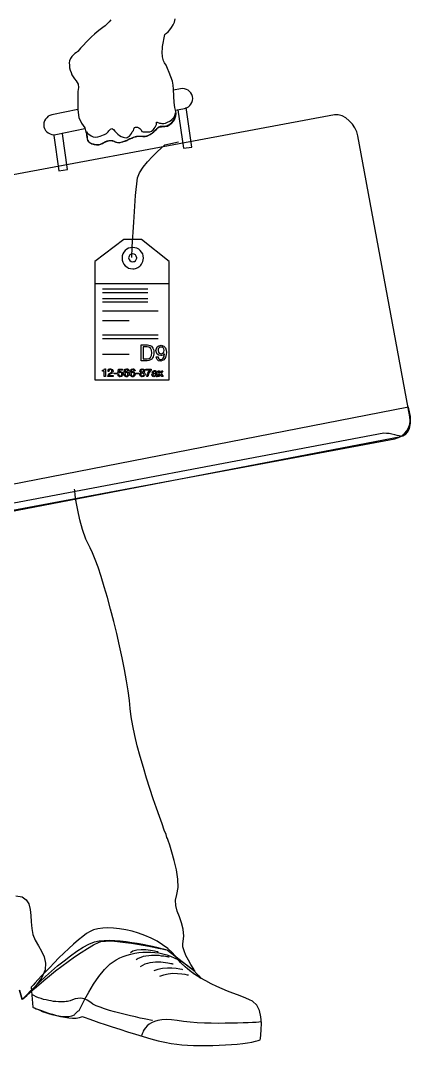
# Model space of a CAD drawing. Extents: x 331 to 443, y 88 to 267.
# Drawn here: x 402.1 to 443.5, y 88.5 to 197.3 of the extents above; entities that cross this region are included whole.
import ezdxf

# ---------------------------------------------------------------- set-up
doc = ezdxf.new("R2010")
doc.units = 0
doc.header["$LTSCALE"] = 25
for name, color, linetype in [('1', 7, 'CONTINUOUS'), ('3', 7, 'CONTINUOUS'), ('4', 7, 'CONTINUOUS'), ('6', 7, 'CONTINUOUS'), ('7', 7, 'CONTINUOUS')]:
    doc.layers.add(name, color=color, linetype=linetype)

msp = doc.modelspace()

# ---------------------------------------------------------------- linework, layer by layer
at = {"layer": '1', "linetype": 'CONTINUOUS'}
for points in [[(408.14, 193.98), (408.1, 193.96), (408, 193.87), (407.85, 193.77), (407.7, 193.62), (407.53, 193.43), (407.39, 193.22), (407.28, 192.99), (407.24, 192.76), (407.26, 192.51), (407.28, 192.25), (407.35, 192), (407.43, 191.75), (407.53, 191.5), (407.66, 191.27), (407.81, 191.06), (407.98, 190.87), (408.19, 190.51), (408.21, 190.13), (408.14, 189.73), (408.14, 189.23), (408.16, 188.56), (408.16, 187.76), (408.25, 186.98), (408.54, 186.35), (408.73, 186.1), (408.88, 185.85), (408.96, 185.59), (409.05, 185.36), (409.09, 185.13), (409.13, 184.92), (409.15, 184.71), (409.22, 184.54), (409.3, 184.4), (409.47, 184.27), (409.66, 184.16), (409.89, 184.1), (410.14, 184.06), (410.37, 184.06), (410.58, 184.12), (410.77, 184.21), (410.92, 184.31), (411.09, 184.42), (411.25, 184.48), (411.44, 184.52), (411.61, 184.52), (411.8, 184.5), (411.97, 184.46), (412.16, 184.37), (412.35, 184.31), (412.56, 184.29), (412.77, 184.33), (412.98, 184.4), (413.19, 184.46), (413.38, 184.54), (413.54, 184.65), (413.71, 184.71), (413.86, 184.77), (413.99, 184.84), (414.11, 184.88), (414.26, 184.92), (414.41, 184.96), (414.57, 184.98), (414.78, 184.98), (415.04, 184.96), (415.31, 184.96), (415.58, 185.05), (415.83, 185.15), (416.04, 185.3), (416.23, 185.45), (416.38, 185.57), (416.47, 185.66), (416.51, 185.7), (416.59, 185.78), (416.65, 185.85), (416.74, 185.91), (416.8, 185.95), (416.91, 185.97), (417.03, 185.99), (417.2, 186.01), (417.41, 186.01), (417.66, 186.06), (417.89, 186.18), (418.1, 186.37), (418.29, 186.62), (418.44, 186.88), (418.55, 187.13), (418.59, 187.38), (418.57, 187.59), (418.46, 188.01), (418.38, 188.56), (418.34, 189.21), (418.31, 189.96), (418.27, 190.38), (418.19, 190.83), (418.04, 191.29), (417.87, 191.73), (417.68, 192.15), (417.52, 192.51), (417.37, 192.78), (417.24, 192.99), (417.14, 193.41), (417.12, 193.89), (417.14, 194.31), (417.16, 194.48), (417.41, 195.78), (417.45, 195.83), (417.56, 195.91), (417.73, 196.06), (417.92, 196.27), (418.1, 196.5), (418.27, 196.79), (418.42, 197.09), (418.48, 197.42)], [(411.67, 197.32), (411.49, 197.11), (411.28, 196.9), (411.07, 196.69), (410.81, 196.5), (410.52, 196.29), (410.22, 196.06), (409.91, 195.81), (409.62, 195.53), (409.34, 195.26), (409.05, 194.94), (408.75, 194.63), (408.44, 194.31), (408.14, 193.98)], [(409.05, 185.45), (409.07, 185.43), (409.13, 185.34), (409.26, 185.22), (409.41, 185.11), (409.57, 185.01), (409.78, 184.92), (410.01, 184.88), (410.27, 184.92), (410.52, 184.98), (410.71, 185.05), (410.88, 185.11), (411, 185.15), (411.11, 185.22), (411.19, 185.28), (411.3, 185.36), (411.38, 185.45), (411.46, 185.55), (411.55, 185.64), (411.61, 185.72), (411.7, 185.76), (411.76, 185.78), (411.84, 185.76), (411.95, 185.68), (412.07, 185.53), (412.22, 185.36), (412.39, 185.19), (412.58, 185.07), (412.77, 184.96), (412.96, 184.88), (413.12, 184.84), (413.27, 184.82), (413.4, 184.84), (413.5, 184.9), (413.63, 184.98), (413.73, 185.11), (413.86, 185.28), (413.94, 185.43), (414.05, 185.57), (414.09, 185.72), (414.13, 185.83), (414.18, 185.89), (414.26, 185.93), (414.36, 185.95), (414.49, 185.93), (414.62, 185.87), (414.74, 185.78), (414.87, 185.66), (414.95, 185.49), (414.99, 185.49), (415.08, 185.45), (415.23, 185.43), (415.39, 185.43), (415.58, 185.43), (415.79, 185.45), (415.98, 185.53), (416.15, 185.66), (416.38, 185.95), (416.49, 186.22), (416.51, 186.41), (416.51, 186.48), (416.53, 186.48), (416.57, 186.46), (416.65, 186.43), (416.74, 186.41), (416.84, 186.37), (416.97, 186.35), (417.07, 186.33), (417.16, 186.31), (417.28, 186.31), (417.47, 186.37), (417.68, 186.46), (417.92, 186.58), (418.15, 186.75), (418.34, 186.96), (418.46, 187.19), (418.52, 187.46), (418.52, 187.42), (418.55, 187.34), (418.52, 187.19), (418.5, 187), (418.42, 186.79), (418.29, 186.58), (418.1, 186.35), (417.83, 186.14), (417.81, 186.14), (417.77, 186.12), (417.71, 186.1), (417.6, 186.06), (417.49, 186.04), (417.37, 186.01), (417.26, 186.01), (417.14, 186.01), (417.01, 186.01), (416.91, 186.01), (416.82, 185.97), (416.74, 185.93), (416.65, 185.87), (416.57, 185.8), (416.51, 185.74), (416.42, 185.66), (416.34, 185.57), (416.23, 185.47), (416.09, 185.34), (415.96, 185.24), (415.81, 185.13), (415.67, 185.05), (415.54, 184.98), (415.44, 184.96), (415.33, 184.96), (415.23, 184.96), (415.1, 184.94), (414.97, 184.94), (414.87, 184.94), (414.74, 184.94), (414.66, 184.94), (414.57, 184.96), (414.49, 184.96), (414.39, 184.94), (414.24, 184.9), (414.07, 184.84), (413.88, 184.75), (413.69, 184.69), (413.52, 184.61), (413.36, 184.54), (413.21, 184.48), (413.04, 184.42), (412.89, 184.35), (412.75, 184.31), (412.58, 184.29), (412.41, 184.29), (412.22, 184.31), (412.03, 184.37), (412.03, 184.4), (412.01, 184.42), (411.95, 184.46), (411.86, 184.5), (411.72, 184.5), (411.53, 184.48), (411.25, 184.42), (410.9, 184.29), (410.88, 184.27), (410.81, 184.23), (410.73, 184.19), (410.6, 184.12), (410.46, 184.08), (410.27, 184.06), (410.06, 184.06), (409.83, 184.12), (409.8, 184.12), (409.74, 184.12), (409.64, 184.14), (409.53, 184.21), (409.43, 184.27), (409.32, 184.37), (409.22, 184.52), (409.17, 184.71), (409.11, 185.07), (409.09, 185.3), (409.05, 185.4), (409.05, 185.45)]]:
    msp.add_lwpolyline(points, dxfattribs=at)
at = {"layer": '3', "linetype": 'CONTINUOUS'}
for points in [[(441.83, 152.88), (442.21, 153), (442.56, 153.17), (442.86, 153.42), (443.11, 153.72), (443.28, 154.03), (443.4, 154.41), (443.45, 154.79), (443.42, 155.19), (437.9, 185.03), (437.77, 185.45), (437.58, 185.85), (437.31, 186.27), (436.97, 186.62), (436.62, 186.92), (436.24, 187.15), (435.82, 187.25), (435.42, 187.25), (387.97, 178.39)], [(394.51, 143.93), (442.46, 153.13), (442.52, 153.15), (442.71, 153.19), (442.94, 153.34), (443.17, 153.59), (443.38, 153.97), (443.49, 154.52), (443.49, 155.25), (443.28, 156.24), (392.07, 146.24), (392.07, 146.13), (392.07, 145.86), (392.11, 145.46), (392.26, 145.02), (392.53, 144.6), (392.97, 144.22), (393.6, 143.99), (394.51, 143.93)], [(394.51, 143.93), (442.46, 153.13), (442.42, 153.15), (442.27, 153.19), (442.06, 153.23), (441.81, 153.3), (441.51, 153.36), (441.22, 153.42), (440.92, 153.44), (440.65, 153.47), (395.33, 144.91)], [(394.38, 144.01), (441.83, 152.88)]]:
    msp.add_lwpolyline(points, dxfattribs=at)
at = {"layer": '4', "linetype": 'CONTINUOUS'}
for points in [[(401.95, 94.36), (402.24, 93.37), (402.3, 93.43), (402.49, 93.62), (402.76, 93.92), (403.14, 94.29), (403.61, 94.76), (404.13, 95.26), (404.72, 95.81), (405.35, 96.37), (406, 96.94), (406.69, 97.49), (407.37, 98.01), (408.04, 98.5), (408.71, 98.92), (409.32, 99.25), (409.91, 99.48), (410.43, 99.61), (410.94, 99.65), (411.51, 99.67), (412.07, 99.65), (412.66, 99.59), (413.27, 99.53), (413.88, 99.44), (414.47, 99.36), (415.04, 99.25), (415.56, 99.13), (416.07, 99.02), (416.51, 98.92), (416.91, 98.83), (417.22, 98.75), (417.45, 98.68), (417.62, 98.64), (417.66, 98.62), (420.63, 96.33), (420.56, 96.44), (420.39, 96.71), (420.16, 97.09), (419.91, 97.55), (419.64, 98.05), (419.43, 98.54), (419.3, 98.96), (419.3, 99.27), (419.41, 100.09), (419.34, 100.85), (419.18, 101.52), (418.95, 102.15), (418.71, 102.76), (418.57, 103.35), (418.52, 103.92), (418.65, 104.53), (418.8, 105.26), (418.78, 106.14), (418.63, 107.13), (418.4, 108.12), (418.15, 109.02), (417.92, 109.76), (417.73, 110.26), (417.66, 110.45), (417.62, 110.56), (417.52, 110.87), (417.33, 111.36), (417.1, 112.01), (416.82, 112.78), (416.51, 113.69), (416.17, 114.68), (415.81, 115.75), (415.46, 116.86), (415.12, 118), (414.78, 119.15), (414.47, 120.29), (414.2, 121.38), (413.99, 122.43), (413.82, 123.38), (413.71, 124.24), (413.63, 125.1), (413.5, 126.11), (413.31, 127.2), (413.1, 128.38), (412.85, 129.62), (412.58, 130.9), (412.28, 132.2), (411.97, 133.5), (411.63, 134.79), (411.3, 136.03), (410.96, 137.18), (410.62, 138.27), (410.31, 139.24), (409.99, 140.08), (409.7, 140.77), (409.45, 141.3), (409.01, 142.22), (408.65, 143.25), (408.35, 144.28), (408.14, 145.29), (407.98, 146.17), (407.87, 146.89), (407.83, 147.37), (407.81, 147.54)], [(401.57, 104.38), (402.24, 104.27), (402.68, 103.96), (402.95, 103.52), (403.1, 102.93), (403.16, 102.28), (403.19, 101.61), (403.25, 100.91), (403.37, 100.26), (403.63, 99.67), (403.96, 99.08), (404.3, 98.5), (404.59, 97.89), (404.72, 97.24), (404.68, 96.52), (404.34, 95.72), (403.65, 94.8)], [(421.23, 95.62), (420.88, 95.85), (420.5, 96.08), (420.16, 96.33), (419.83, 96.58), (419.51, 96.88), (419.2, 97.17), (418.92, 97.47), (418.65, 97.8), (418.21, 98.31), (417.71, 98.77), (417.16, 99.19), (416.57, 99.57), (415.94, 99.88), (415.27, 100.18), (414.6, 100.43), (413.92, 100.62), (413.25, 100.77), (412.58, 100.89), (411.95, 100.95), (411.34, 100.98), (410.79, 100.95), (410.27, 100.87), (409.83, 100.77), (409.45, 100.6), (409.07, 100.37), (408.67, 100.05), (408.21, 99.69), (407.7, 99.25), (407.2, 98.79), (406.67, 98.29), (406.15, 97.78), (405.64, 97.28), (405.16, 96.77), (404.7, 96.31), (404.3, 95.87), (403.92, 95.47), (403.63, 95.15), (403.4, 94.9), (403.25, 94.76), (403.21, 94.69), (403.37, 92.55), (403.42, 92.53), (403.5, 92.49), (403.65, 92.42), (403.86, 92.34), (404.11, 92.23), (404.38, 92.11), (404.7, 92), (405.03, 91.9), (405.39, 91.79), (405.75, 91.71), (406.13, 91.63), (406.51, 91.58), (406.86, 91.56), (407.2, 91.58), (407.51, 91.63), (407.81, 91.73), (407.85, 91.81), (408, 91.98), (408.14, 92.15), (408.29, 92.19), (408.38, 92.36), (408.59, 92.78), (408.9, 93.41), (409.32, 94.17), (409.83, 95.01), (410.39, 95.83), (410.98, 96.56), (411.59, 97.15), (411.91, 97.38), (412.24, 97.59), (412.6, 97.78), (412.98, 97.95), (413.38, 98.08), (413.78, 98.2), (414.2, 98.29), (414.62, 98.35), (415.04, 98.39), (415.46, 98.41), (415.9, 98.41), (416.32, 98.37), (416.76, 98.31), (417.18, 98.22), (417.6, 98.12), (418, 97.97), (418.76, 97.63), (419.41, 97.26), (419.95, 96.86), (420.42, 96.48), (420.77, 96.14), (421.02, 95.87), (421.19, 95.68), (421.23, 95.62)], [(403.65, 94.8), (403.46, 94.59), (403.25, 94.36), (403.02, 94.13), (402.79, 93.89), (402.58, 93.68), (402.41, 93.52), (402.28, 93.41), (402.24, 93.37), (401.95, 94.36)]]:
    msp.add_lwpolyline(points, dxfattribs=at)
at = {"layer": '6', "linetype": 'CONTINUOUS'}
for points in [[(417.85, 169.35), (417.85, 171.68), (414.93, 174.02), (413.02, 174.02), (409.97, 171.68), (409.97, 169.35), (417.85, 169.35)], [(410.77, 168.78), (415.58, 168.78)], [(410.77, 168.41), (415.58, 168.41)], [(410.77, 167.75), (415.58, 167.75)], [(410.77, 167.4), (415.58, 167.4)], [(410.77, 166.45), (416.68, 166.45)], [(410.77, 165.42), (413.61, 165.42)], [(410.77, 163.89), (416.68, 163.89)], [(410.77, 163.53), (416.68, 163.53)], [(410.77, 161.85), (413.61, 161.85)]]:
    msp.add_lwpolyline(points, dxfattribs=at)
at = {"layer": '7', "linetype": 'CONTINUOUS'}
for points in [[(408.14, 193.98), (408.1, 193.96), (408, 193.87), (407.85, 193.77), (407.7, 193.62), (407.53, 193.43), (407.39, 193.22), (407.28, 192.99), (407.24, 192.76), (407.26, 192.51), (407.28, 192.25), (407.35, 192), (407.43, 191.75), (407.53, 191.5), (407.66, 191.27), (407.81, 191.06), (407.98, 190.87), (408.19, 190.51), (408.21, 190.13), (408.14, 189.73), (408.14, 189.23), (408.16, 188.56), (408.16, 187.76), (408.25, 186.98), (408.54, 186.35), (408.73, 186.1), (408.88, 185.85), (408.96, 185.59), (409.05, 185.36), (409.09, 185.13), (409.13, 184.92), (409.15, 184.71), (409.22, 184.54), (409.3, 184.4), (409.47, 184.27), (409.66, 184.16), (409.89, 184.1), (410.14, 184.06), (410.37, 184.06), (410.58, 184.12), (410.77, 184.21), (410.92, 184.31), (411.09, 184.42), (411.25, 184.48), (411.44, 184.52), (411.61, 184.52), (411.8, 184.5), (411.97, 184.46), (412.16, 184.37), (412.35, 184.31), (412.56, 184.29), (412.77, 184.33), (412.98, 184.4), (413.19, 184.46), (413.38, 184.54), (413.54, 184.65), (413.71, 184.71), (413.86, 184.77), (413.99, 184.84), (414.11, 184.88), (414.26, 184.92), (414.41, 184.96), (414.57, 184.98), (414.78, 184.98), (415.04, 184.96), (415.31, 184.96), (415.58, 185.05), (415.83, 185.15), (416.04, 185.3), (416.23, 185.45), (416.38, 185.57), (416.47, 185.66), (416.51, 185.7), (416.59, 185.78), (416.65, 185.85), (416.74, 185.91), (416.8, 185.95), (416.91, 185.97), (417.03, 185.99), (417.2, 186.01), (417.41, 186.01), (417.66, 186.06), (417.89, 186.18), (418.1, 186.37), (418.29, 186.62), (418.44, 186.88), (418.55, 187.13), (418.59, 187.38), (418.57, 187.59), (418.46, 188.01), (418.38, 188.56), (418.34, 189.21), (418.31, 189.96), (418.27, 190.38), (418.19, 190.83), (418.04, 191.29), (417.87, 191.73), (417.68, 192.15), (417.52, 192.51), (417.37, 192.78), (417.24, 192.99), (417.14, 193.41), (417.12, 193.89), (417.14, 194.31), (417.16, 194.48), (417.41, 195.78), (417.45, 195.83), (417.56, 195.91), (417.73, 196.06), (417.92, 196.27), (418.1, 196.5), (418.27, 196.79), (418.42, 197.09), (418.48, 197.42)], [(411.67, 197.32), (411.49, 197.11), (411.28, 196.9), (411.07, 196.69), (410.81, 196.5), (410.52, 196.29), (410.22, 196.06), (409.91, 195.81), (409.62, 195.53), (409.34, 195.26), (409.05, 194.94), (408.75, 194.63), (408.44, 194.31), (408.14, 193.98)], [(419.49, 187.93), (419.7, 187.99), (419.89, 188.09), (420.04, 188.22), (420.16, 188.37), (420.27, 188.56), (420.33, 188.77), (420.35, 188.98), (420.33, 189.19), (420.33, 189.19), (420.27, 189.4), (420.16, 189.57), (420.02, 189.73), (419.87, 189.86), (419.68, 189.94), (419.49, 190.01), (419.28, 190.03), (419.07, 190.01), (418.32, 189.85)], [(441.83, 152.88), (442.21, 153), (442.56, 153.17), (442.86, 153.42), (443.11, 153.72), (443.28, 154.03), (443.4, 154.41), (443.45, 154.79), (443.42, 155.19), (437.9, 185.03), (437.77, 185.45), (437.58, 185.85), (437.31, 186.27), (436.97, 186.62), (436.62, 186.92), (436.24, 187.15), (435.82, 187.25), (435.42, 187.25), (387.97, 178.39)], [(408.16, 187.81), (405.39, 187.25), (405.18, 187.19), (405.01, 187.09), (404.85, 186.94), (404.72, 186.79), (404.61, 186.6), (404.55, 186.41), (404.53, 186.2), (404.55, 185.99), (404.55, 185.99), (404.61, 185.78), (404.72, 185.59), (404.87, 185.45), (405.01, 185.32), (405.2, 185.22), (405.39, 185.15), (405.6, 185.13), (405.81, 185.15), (408.9, 185.78)], [(418.53, 187.73), (419.49, 187.93)], [(418.78, 187.76), (419.37, 183.7), (420.27, 183.83), (419.66, 188.03), (419.66, 187.97)], [(405.62, 185.07), (406.15, 181.31), (407.05, 181.43), (406.51, 185.22), (406.51, 185.3)], [(413.9, 172.1), (413.94, 173.24), (414.09, 175.84), (414.28, 178.7), (414.49, 180.57), (414.7, 181.1), (415.08, 181.69), (415.54, 182.27), (416.07, 182.82), (416.57, 183.32), (416.99, 183.72), (417.31, 183.98), (417.41, 184.08), (418.86, 184.37)], [(417.85, 159.14), (417.85, 171.68), (414.93, 174.02), (413.02, 174.02), (409.97, 171.68), (409.97, 159.14), (417.85, 159.14)], [(417.85, 159.14), (417.85, 171.68), (414.93, 174.02), (413.02, 174.02), (409.97, 171.68), (409.97, 159.14), (417.85, 159.14)], [(413.99, 170.91), (414.13, 170.91), (414.26, 170.95), (414.39, 170.99), (414.51, 171.03), (414.62, 171.12), (414.72, 171.2), (414.83, 171.28), (414.91, 171.39), (414.99, 171.54), (415.06, 171.7), (415.1, 171.87), (415.12, 172.04), (415.1, 172.27), (415.04, 172.48), (414.93, 172.67), (414.78, 172.84), (414.62, 172.99), (414.43, 173.09), (414.22, 173.15), (413.99, 173.18), (413.75, 173.15), (413.54, 173.09), (413.36, 172.99), (413.19, 172.84), (413.04, 172.67), (412.93, 172.48), (412.87, 172.27), (412.85, 172.04), (412.87, 171.81), (412.93, 171.6), (413.04, 171.41), (413.19, 171.24), (413.36, 171.1), (413.54, 170.99), (413.75, 170.93), (413.99, 170.91)], [(413.99, 171.66), (414.09, 171.68), (414.18, 171.7), (414.26, 171.77), (414.32, 171.85), (414.34, 171.89), (414.39, 171.96), (414.41, 172.02), (414.41, 172.08), (414.36, 172.25), (414.28, 172.38), (414.15, 172.46), (413.99, 172.5), (413.82, 172.46), (413.67, 172.38), (413.59, 172.25), (413.54, 172.08), (413.59, 171.91), (413.67, 171.79), (413.82, 171.7), (413.99, 171.66)], [(414.87, 162.84), (415.54, 162.84), (415.69, 162.82), (415.83, 162.77), (415.96, 162.71), (416.04, 162.61), (416.13, 162.48), (416.19, 162.35), (416.21, 162.19), (416.23, 162.02), (416.23, 161.87), (416.19, 161.72), (416.15, 161.58), (416.09, 161.45), (416, 161.32), (415.88, 161.24), (415.71, 161.18), (415.52, 161.16), (414.87, 161.16), (414.87, 162.84)], [(415.08, 161.35), (415.52, 161.35), (415.73, 161.39), (415.88, 161.51), (415.96, 161.72), (416, 162), (415.96, 162.27), (415.88, 162.48), (415.71, 162.59), (415.5, 162.63), (415.08, 162.63), (415.08, 161.35)], [(416.44, 162.23), (416.49, 162.44), (416.59, 162.63), (416.76, 162.75), (416.99, 162.8), (417.28, 162.71), (417.47, 162.52), (417.54, 162.27), (417.56, 162.04), (417.54, 161.81), (417.47, 161.51), (417.28, 161.24), (416.97, 161.11), (416.72, 161.16), (416.57, 161.28), (416.49, 161.41), (416.47, 161.56), (416.68, 161.56), (416.7, 161.45), (416.76, 161.37), (416.84, 161.3), (416.95, 161.28), (417.1, 161.32), (417.22, 161.43), (417.31, 161.62), (417.35, 161.89), (417.35, 161.89), (417.28, 161.81), (417.2, 161.75), (417.07, 161.72), (416.97, 161.7), (416.76, 161.75), (416.59, 161.85), (416.49, 162.02), (416.44, 162.23)], [(417.31, 162.27), (417.28, 162.4), (417.24, 162.5), (417.14, 162.59), (416.99, 162.61), (416.86, 162.59), (416.76, 162.5), (416.7, 162.4), (416.68, 162.25), (416.72, 162.06), (416.78, 161.96), (416.89, 161.91), (416.99, 161.89), (417.1, 161.91), (417.2, 161.96), (417.28, 162.06), (417.31, 162.27)], [(411.09, 159.48), (410.96, 159.48), (410.96, 160.06), (410.77, 160.06), (410.77, 160.15), (410.86, 160.15), (410.92, 160.17), (410.96, 160.21), (411, 160.29), (411.09, 160.29), (411.09, 159.48)], [(411.36, 160), (411.38, 160.17), (411.46, 160.25), (411.55, 160.29), (411.63, 160.29), (411.74, 160.27), (411.82, 160.23), (411.88, 160.15), (411.91, 160.04), (411.88, 159.94), (411.84, 159.87), (411.76, 159.81), (411.67, 159.77), (411.59, 159.73), (411.53, 159.69), (411.49, 159.64), (411.46, 159.6), (411.44, 159.58), (411.91, 159.58), (411.91, 159.48), (411.34, 159.48), (411.36, 159.58), (411.4, 159.69), (411.44, 159.75), (411.53, 159.81), (411.63, 159.87), (411.7, 159.92), (411.74, 159.94), (411.76, 160), (411.78, 160.06), (411.78, 160.11), (411.74, 160.17), (411.7, 160.19), (411.63, 160.21), (411.53, 160.19), (411.49, 160.13), (411.46, 160.06), (411.46, 160), (411.36, 160)], [(412.51, 159.96), (412.56, 159.98), (412.58, 159.98), (412.62, 160), (412.68, 160), (412.77, 159.98), (412.85, 159.94), (412.91, 159.85), (412.93, 159.75), (412.93, 159.66), (412.89, 159.56), (412.79, 159.48), (412.64, 159.45), (412.56, 159.45), (412.49, 159.5), (412.43, 159.56), (412.39, 159.69), (412.49, 159.69), (412.51, 159.62), (412.56, 159.58), (412.6, 159.54), (412.66, 159.54), (412.72, 159.56), (412.79, 159.6), (412.81, 159.64), (412.83, 159.73), (412.81, 159.81), (412.79, 159.87), (412.72, 159.9), (412.66, 159.92), (412.62, 159.92), (412.58, 159.9), (412.54, 159.85), (412.49, 159.83), (412.41, 159.83), (412.47, 160.27), (412.89, 160.27), (412.89, 160.17), (412.56, 160.17), (412.51, 159.96)], [(413.48, 160.08), (413.46, 160.13), (413.44, 160.17), (413.4, 160.19), (413.33, 160.21), (413.25, 160.17), (413.19, 160.08), (413.15, 159.98), (413.15, 159.9), (413.15, 159.9), (413.17, 159.94), (413.21, 159.96), (413.27, 160), (413.33, 160), (413.42, 159.98), (413.5, 159.94), (413.59, 159.87), (413.61, 159.75), (413.61, 159.69), (413.59, 159.64), (413.54, 159.58), (413.52, 159.54), (413.48, 159.5), (413.44, 159.48), (413.38, 159.45), (413.31, 159.45), (413.27, 159.45), (413.21, 159.48), (413.15, 159.52), (413.1, 159.58), (413.08, 159.64), (413.06, 159.71), (413.04, 159.77), (413.04, 159.85), (413.06, 160), (413.1, 160.15), (413.19, 160.25), (413.33, 160.29), (413.42, 160.29), (413.5, 160.25), (413.54, 160.19), (413.59, 160.08), (413.48, 160.08)], [(413.33, 159.54), (413.4, 159.56), (413.44, 159.6), (413.46, 159.64), (413.48, 159.73), (413.48, 159.79), (413.46, 159.85), (413.42, 159.9), (413.33, 159.92), (413.25, 159.9), (413.21, 159.85), (413.17, 159.81), (413.17, 159.73), (413.17, 159.66), (413.21, 159.6), (413.25, 159.56), (413.33, 159.54)], [(414.13, 160.08), (414.11, 160.13), (414.09, 160.17), (414.05, 160.19), (413.99, 160.21), (413.88, 160.17), (413.84, 160.08), (413.8, 159.98), (413.8, 159.9), (413.8, 159.9), (413.82, 159.94), (413.86, 159.96), (413.92, 160), (413.99, 160), (414.07, 159.98), (414.15, 159.94), (414.22, 159.87), (414.24, 159.75), (414.24, 159.69), (414.22, 159.64), (414.2, 159.58), (414.18, 159.54), (414.13, 159.5), (414.09, 159.48), (414.03, 159.45), (413.97, 159.45), (413.92, 159.45), (413.86, 159.48), (413.8, 159.52), (413.75, 159.58), (413.71, 159.64), (413.69, 159.71), (413.69, 159.77), (413.69, 159.85), (413.71, 160), (413.75, 160.15), (413.84, 160.25), (413.99, 160.29), (414.07, 160.29), (414.15, 160.25), (414.2, 160.19), (414.24, 160.08), (414.13, 160.08)], [(413.99, 159.54), (414.05, 159.56), (414.09, 159.6), (414.11, 159.64), (414.13, 159.73), (414.13, 159.79), (414.11, 159.85), (414.05, 159.9), (413.97, 159.92), (413.9, 159.9), (413.84, 159.85), (413.82, 159.81), (413.8, 159.73), (413.82, 159.66), (413.84, 159.6), (413.9, 159.56), (413.99, 159.54)], [(415.14, 159.92), (415.23, 159.87), (415.27, 159.81), (415.29, 159.77), (415.29, 159.71), (415.27, 159.62), (415.23, 159.54), (415.12, 159.48), (414.99, 159.45), (414.95, 159.45), (414.91, 159.48), (414.85, 159.5), (414.81, 159.52), (414.76, 159.56), (414.74, 159.62), (414.72, 159.66), (414.72, 159.71), (414.74, 159.77), (414.76, 159.83), (414.81, 159.87), (414.87, 159.92), (414.81, 159.94), (414.78, 159.98), (414.74, 160.02), (414.74, 160.06), (414.76, 160.13), (414.81, 160.21), (414.87, 160.27), (414.99, 160.29), (415.12, 160.27), (415.18, 160.23), (415.23, 160.17), (415.25, 160.08), (415.25, 160), (415.2, 159.96), (415.18, 159.94), (415.14, 159.92)], [(415.14, 160.08), (415.14, 160.13), (415.12, 160.17), (415.08, 160.19), (414.99, 160.21), (414.93, 160.19), (414.89, 160.17), (414.85, 160.13), (414.85, 160.08), (414.87, 160.02), (414.89, 160), (414.95, 159.96), (414.99, 159.96), (415.06, 159.96), (415.1, 160), (415.14, 160.02), (415.14, 160.08)], [(415.37, 160.27), (415.94, 160.27), (415.94, 160.19), (415.86, 160.08), (415.77, 159.94), (415.67, 159.73), (415.6, 159.48), (415.48, 159.48), (415.52, 159.66), (415.6, 159.85), (415.71, 160.02), (415.81, 160.17), (415.37, 160.17), (415.37, 160.27)], [(416.04, 159.9), (416.07, 160), (416.11, 160.06), (416.19, 160.08), (416.3, 160.11), (416.36, 160.11), (416.44, 160.08), (416.51, 160.02), (416.53, 159.94), (416.53, 159.58), (416.53, 159.56), (416.55, 159.56), (416.55, 159.54), (416.57, 159.54), (416.57, 159.54), (416.59, 159.54), (416.59, 159.54), (416.59, 159.56), (416.59, 159.48), (416.57, 159.48), (416.57, 159.48), (416.57, 159.45), (416.55, 159.45), (416.49, 159.48), (416.47, 159.5), (416.44, 159.52), (416.42, 159.56), (416.38, 159.52), (416.36, 159.5), (416.3, 159.48), (416.21, 159.45), (416.13, 159.48), (416.09, 159.52), (416.04, 159.56), (416.02, 159.64), (416.02, 159.69), (416.04, 159.75), (416.11, 159.79), (416.21, 159.83), (416.38, 159.85), (416.4, 159.85), (416.4, 159.85), (416.42, 159.87), (416.42, 159.92), (416.42, 159.96), (416.38, 160), (416.34, 160.02), (416.28, 160.02), (416.21, 160), (416.17, 159.98), (416.15, 159.94), (416.15, 159.9), (416.04, 159.9)], [(417.2, 159.48), (417.07, 159.48), (416.91, 159.71), (416.76, 159.48), (416.63, 159.48), (416.84, 159.79), (416.65, 160.08), (416.78, 160.08), (416.93, 159.87), (417.05, 160.08), (417.18, 160.08), (416.99, 159.79), (417.2, 159.48)], [(412.28, 159.75), (412.01, 159.75), (412.01, 159.85), (412.28, 159.85), (412.28, 159.75)], [(414.64, 159.75), (414.34, 159.75), (414.34, 159.85), (414.64, 159.85), (414.64, 159.75)], [(414.83, 159.71), (414.83, 159.64), (414.87, 159.6), (414.93, 159.56), (415.02, 159.54), (415.06, 159.54), (415.12, 159.58), (415.14, 159.62), (415.16, 159.71), (415.14, 159.77), (415.12, 159.81), (415.06, 159.85), (414.99, 159.85), (414.93, 159.83), (414.87, 159.81), (414.85, 159.77), (414.83, 159.71)], [(416.42, 159.79), (416.4, 159.77), (416.38, 159.77), (416.34, 159.77), (416.26, 159.75), (416.21, 159.75), (416.17, 159.73), (416.15, 159.69), (416.13, 159.64), (416.13, 159.6), (416.15, 159.56), (416.19, 159.54), (416.23, 159.54), (416.32, 159.56), (416.36, 159.58), (416.4, 159.62), (416.42, 159.69), (416.42, 159.79)], [(394.38, 144.01), (441.83, 152.88)], [(401.95, 94.36), (402.24, 93.37), (402.3, 93.43), (402.47, 93.58), (402.72, 93.81), (403.08, 94.13), (403.5, 94.5), (404, 94.92), (404.55, 95.39), (405.14, 95.89), (405.79, 96.4), (406.44, 96.92), (407.14, 97.42), (407.81, 97.91), (408.5, 98.37), (409.17, 98.79), (409.83, 99.17), (410.43, 99.46), (410.71, 99.55), (411.09, 99.57), (411.55, 99.59), (412.05, 99.55), (412.64, 99.5), (413.23, 99.42), (413.86, 99.34), (414.49, 99.23), (415.1, 99.13), (415.69, 99.02), (416.21, 98.92), (416.7, 98.83), (417.1, 98.75), (417.41, 98.68), (417.6, 98.64), (417.66, 98.62), (420.63, 96.33), (420.56, 96.44), (420.39, 96.71), (420.16, 97.09), (419.91, 97.55), (419.64, 98.05), (419.43, 98.54), (419.3, 98.96), (419.3, 99.27), (419.41, 100.09), (419.34, 100.85), (419.18, 101.52), (418.95, 102.15), (418.71, 102.76), (418.57, 103.35), (418.52, 103.92), (418.65, 104.53), (418.8, 105.26), (418.78, 106.14), (418.63, 107.13), (418.4, 108.12), (418.15, 109.02), (417.92, 109.76), (417.73, 110.26), (417.66, 110.45), (417.62, 110.56), (417.52, 110.87), (417.33, 111.36), (417.1, 112.01), (416.82, 112.78), (416.51, 113.69), (416.17, 114.68), (415.81, 115.75), (415.46, 116.86), (415.12, 118), (414.78, 119.15), (414.47, 120.29), (414.2, 121.38), (413.99, 122.43), (413.82, 123.38), (413.71, 124.24), (413.63, 125.1), (413.5, 126.11), (413.31, 127.2), (413.1, 128.38), (412.85, 129.62), (412.58, 130.9), (412.28, 132.2), (411.97, 133.5), (411.63, 134.79), (411.3, 136.03), (410.96, 137.18), (410.62, 138.27), (410.31, 139.24), (409.99, 140.08), (409.7, 140.77), (409.45, 141.3), (409.01, 142.22), (408.65, 143.25), (408.35, 144.28), (408.14, 145.29), (407.98, 146.17), (407.92, 146.54)], [(403.21, 94.69), (403.37, 92.55), (403.42, 92.53), (403.54, 92.49), (403.73, 92.4), (403.98, 92.3), (404.3, 92.19), (404.66, 92.07), (405.03, 91.94), (405.45, 91.81), (405.88, 91.69), (406.32, 91.58), (406.76, 91.5), (407.18, 91.44), (407.6, 91.41), (407.98, 91.41), (408.33, 91.46), (408.63, 91.56), (408.71, 91.54), (408.94, 91.46), (409.32, 91.31), (409.8, 91.14), (410.39, 90.95), (411.07, 90.72), (411.8, 90.47), (412.6, 90.22), (413.42, 89.94), (414.26, 89.69), (415.08, 89.44), (415.9, 89.21), (416.7, 89), (417.41, 88.83), (418.08, 88.7), (418.65, 88.62), (419.2, 88.56), (419.81, 88.52), (420.44, 88.49), (421.11, 88.49), (421.78, 88.49), (422.48, 88.49), (423.15, 88.52), (423.82, 88.56), (424.47, 88.6), (425.08, 88.64), (425.67, 88.7), (426.17, 88.77), (426.64, 88.85), (427.01, 88.94), (427.31, 89.02), (427.52, 89.1), (427.54, 89.25), (427.6, 89.63), (427.64, 90.17), (427.67, 90.85), (427.6, 91.54), (427.46, 92.21), (427.16, 92.78), (426.7, 93.2), (426.38, 93.35), (426, 93.52), (425.58, 93.68), (425.1, 93.87), (424.6, 94.06), (424.05, 94.27), (423.48, 94.5), (422.92, 94.76), (422.33, 95.03), (421.74, 95.34), (421.15, 95.66), (420.58, 96.02), (420.06, 96.42), (419.55, 96.84), (419.07, 97.3), (418.65, 97.8), (418.21, 98.31), (417.71, 98.77), (417.16, 99.19), (416.57, 99.57), (415.94, 99.88), (415.27, 100.18), (414.6, 100.43), (413.92, 100.62), (413.25, 100.77), (412.58, 100.89), (411.95, 100.95), (411.34, 100.98), (410.79, 100.95), (410.27, 100.87), (409.83, 100.77), (409.45, 100.6), (409.07, 100.37), (408.67, 100.05), (408.21, 99.69), (407.7, 99.25), (407.2, 98.79), (406.67, 98.29), (406.15, 97.78), (405.64, 97.28), (405.16, 96.77), (404.7, 96.31), (404.3, 95.87), (403.92, 95.47), (403.63, 95.15), (403.4, 94.9), (403.25, 94.76), (403.21, 94.69)], [(416.68, 98.43), (416.57, 98.45), (416.28, 98.52), (415.88, 98.58), (415.37, 98.64), (414.87, 98.66), (414.41, 98.62), (414.01, 98.52), (413.75, 98.31)], [(417.85, 97.87), (417.83, 97.87), (417.75, 97.89), (417.62, 97.91), (417.47, 97.95), (417.28, 97.97), (417.05, 97.99), (416.8, 98.03), (416.55, 98.03), (416.26, 98.05), (415.96, 98.03), (415.69, 98.01), (415.39, 97.97), (415.1, 97.93), (414.83, 97.82), (414.57, 97.72), (414.34, 97.57)], [(418.27, 97.13), (418.25, 97.13), (418.17, 97.15), (418.04, 97.17), (417.89, 97.21), (417.71, 97.24), (417.47, 97.28), (417.22, 97.3), (416.97, 97.32), (416.68, 97.32), (416.4, 97.32), (416.11, 97.3), (415.81, 97.26), (415.54, 97.19), (415.27, 97.11), (415.02, 96.98), (414.78, 96.84)], [(419.3, 96.54), (419.22, 96.56), (418.97, 96.61), (418.61, 96.65), (418.15, 96.69), (417.66, 96.71), (417.14, 96.67), (416.65, 96.56), (416.23, 96.4)], [(419.89, 95.95), (419.81, 95.97), (419.55, 96.02), (419.2, 96.06), (418.74, 96.1), (418.25, 96.12), (417.73, 96.08), (417.24, 95.97), (416.82, 95.81)], [(416.09, 91.14), (416.02, 91.16), (415.86, 91.18), (415.56, 91.25), (415.2, 91.31), (414.76, 91.41), (414.28, 91.52), (413.75, 91.63), (413.19, 91.77), (412.62, 91.92), (412.05, 92.07), (411.51, 92.21), (410.98, 92.38), (410.52, 92.55), (410.1, 92.72), (409.76, 92.89), (409.53, 93.05), (409.15, 93.31), (408.82, 93.45), (408.48, 93.52), (408.16, 93.49), (407.87, 93.43), (407.6, 93.35), (407.32, 93.24), (407.05, 93.18), (406.9, 93.16), (406.72, 93.14), (406.53, 93.14), (406.32, 93.14), (406.09, 93.14), (405.83, 93.16), (405.58, 93.18), (405.31, 93.22), (405.06, 93.26), (404.78, 93.33), (404.51, 93.39), (404.24, 93.47), (403.96, 93.56), (403.71, 93.66), (403.48, 93.79), (403.25, 93.92)], [(427.62, 90.99), (427.56, 90.99), (427.39, 90.97), (427.1, 90.95), (426.72, 90.93), (426.26, 90.91), (425.73, 90.89), (425.12, 90.87), (424.49, 90.85), (423.8, 90.85), (423.08, 90.83), (422.33, 90.85), (421.59, 90.87), (420.84, 90.91), (420.1, 90.97), (419.39, 91.04), (418.71, 91.14), (418.1, 91.23), (417.56, 91.25), (417.07, 91.2), (416.65, 91.14), (416.3, 91.04), (415.98, 90.89), (415.73, 90.74), (415.52, 90.57), (415.35, 90.38), (415.2, 90.2), (415.1, 90.03), (415.04, 89.88), (414.97, 89.73), (414.95, 89.63), (414.93, 89.57), (414.93, 89.54)]]:
    msp.add_lwpolyline(points, dxfattribs=at)

doc.saveas('drawing.dxf')
